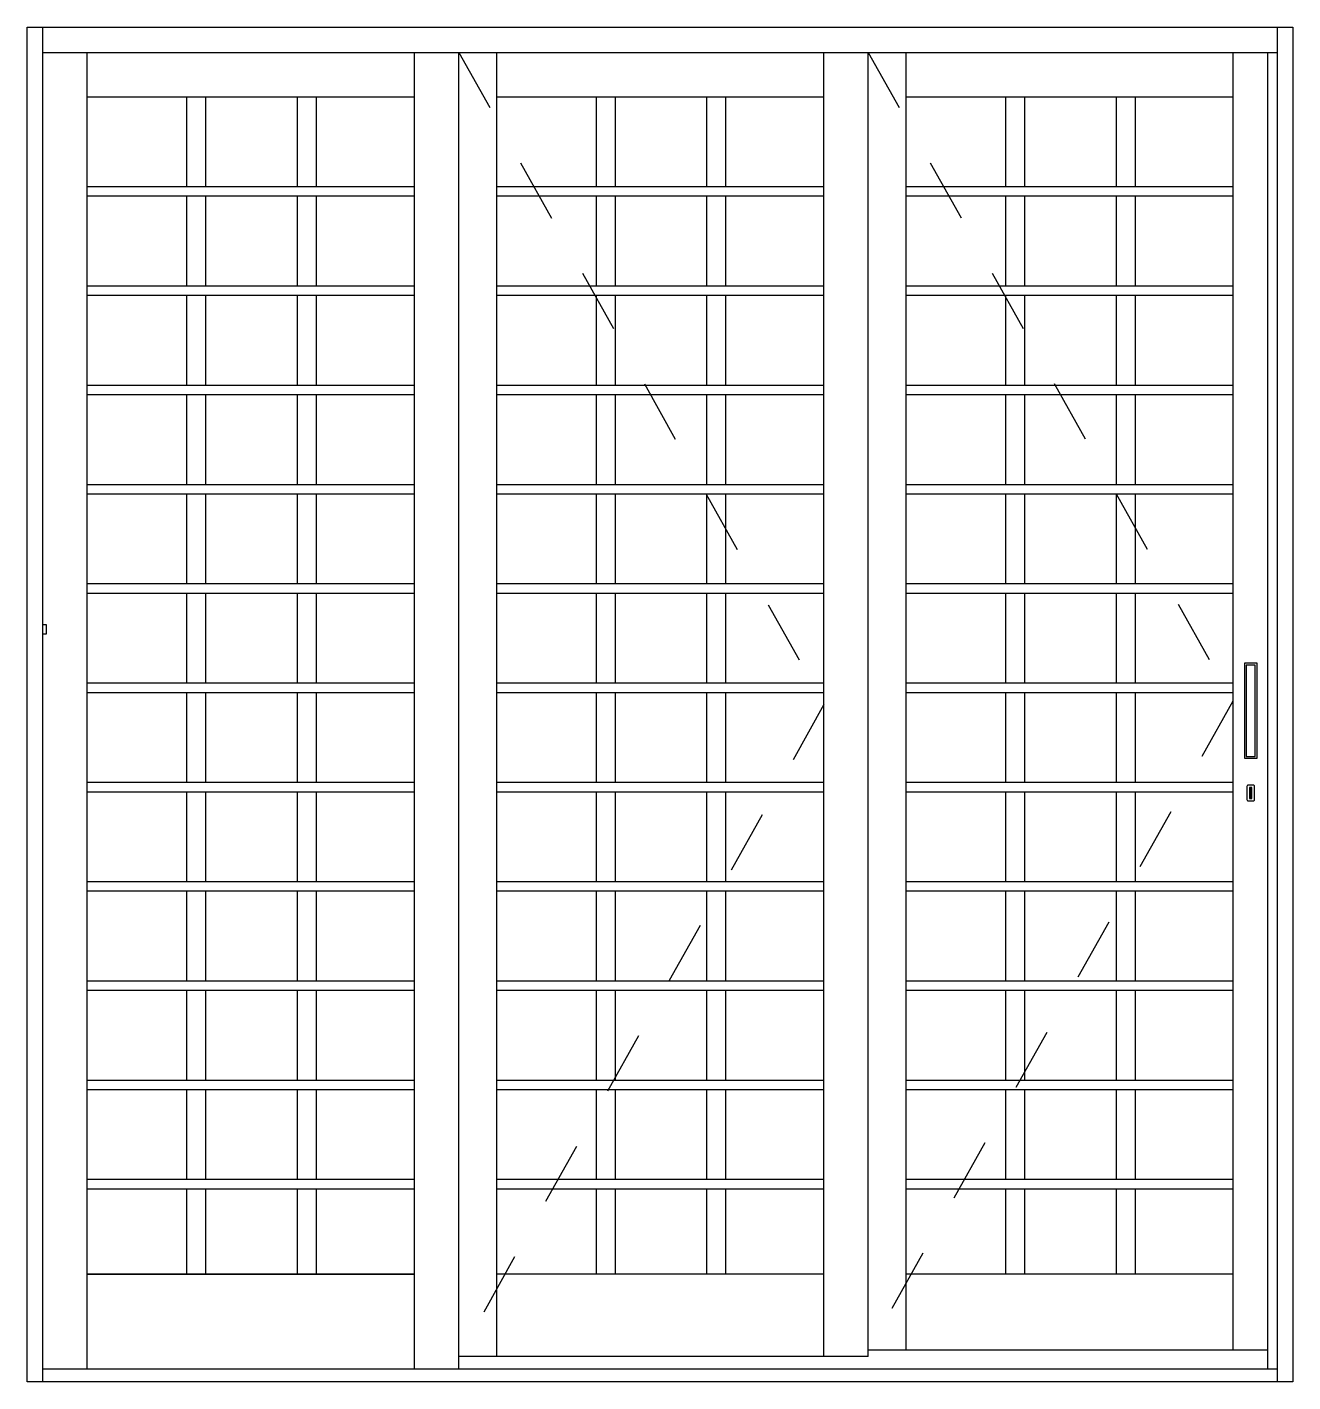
# Model space of a CAD drawing. Header units: millimetres. Extents: x 106 to 108, y 1305.39 to 1307.53.
import ezdxf

# ---------------------------------------------------------------- set-up
doc = ezdxf.new("R2010")
doc.units = ezdxf.units.MM
doc.header["$LTSCALE"] = 0.5
doc.linetypes.add('HIDDEN2', pattern=[0.1875, 0.125, -0.0625])
doc.layers.add('Gravia_Portas', color=1, linetype='Continuous')
doc.layers.add('Gravia_Portas_hidden2', color=1, linetype='HIDDEN2')

msp = doc.modelspace()

# ---------------------------------------------------------------- linework, layer by layer
at = {"layer": 'Gravia_Portas', "color": 2}
for p, q in [((105.9991, 1307.5305), (107.9991, 1307.5305)), ((105.9991, 1305.3905), (105.9991, 1307.5305)), ((107.9991, 1307.5305), (107.9991, 1305.3905)), ((107.9991, 1305.3905), (105.9991, 1305.3905))]:
    msp.add_line(p, q, dxfattribs=at)
at = {"layer": 'Gravia_Portas'}
for p, q in [((106.0241, 1305.3905), (106.0241, 1307.5305)), ((107.9741, 1307.5305), (107.9741, 1305.3905)), ((106.0241, 1307.4905), (107.9741, 1307.4905)), ((106.0941, 1305.4105), (106.0941, 1307.4905)), ((106.6111, 1305.4105), (106.6111, 1307.4905)), ((106.6811, 1305.4105), (106.6811, 1307.4905)), ((106.7411, 1305.4305), (106.7411, 1307.4905)), ((107.2581, 1305.4305), (107.2581, 1307.4905)), ((107.3281, 1305.4305), (107.3281, 1307.4905)), ((107.3881, 1305.4405), (107.3881, 1307.4905)), ((107.9041, 1307.4905), (107.9041, 1305.4405)), ((107.9591, 1307.4905), (107.9591, 1305.4105)), ((106.0941, 1307.4205), (106.6111, 1307.4205)), ((106.2511, 1307.4205), (106.2511, 1307.2787)), ((106.2811, 1307.4205), (106.2811, 1307.2787)), ((106.4257, 1307.4205), (106.4257, 1307.2787)), ((106.4557, 1307.4205), (106.4557, 1307.2787)), ((106.7411, 1307.4205), (107.2581, 1307.4205)), ((106.8981, 1307.4205), (106.8981, 1307.2787)), ((106.9281, 1307.4205), (106.9281, 1307.2787)), ((107.0727, 1307.4205), (107.0727, 1307.2787)), ((107.1027, 1307.4205), (107.1027, 1307.2787)), ((107.3881, 1307.4205), (107.9041, 1307.4205)), ((107.5451, 1307.4205), (107.5451, 1307.2787)), ((107.5751, 1307.4205), (107.5751, 1307.2787)), ((107.7197, 1307.4205), (107.7197, 1307.2787)), ((107.7497, 1307.4205), (107.7497, 1307.2787)), ((106.0941, 1307.2787), (106.6111, 1307.2787)), ((106.0941, 1307.2637), (106.6111, 1307.2637)), ((106.2511, 1307.2637), (106.2511, 1307.1218)), ((106.2811, 1307.2637), (106.2811, 1307.1218)), ((106.4257, 1307.2637), (106.4257, 1307.1218)), ((106.4557, 1307.2637), (106.4557, 1307.1218)), ((106.7411, 1307.2787), (107.2581, 1307.2787)), ((106.7411, 1307.2637), (107.2581, 1307.2637)), ((106.8981, 1307.2637), (106.8981, 1307.1218)), ((106.9281, 1307.2637), (106.9281, 1307.1218)), ((107.0727, 1307.2637), (107.0727, 1307.1218)), ((107.1027, 1307.2637), (107.1027, 1307.1218)), ((107.3881, 1307.2787), (107.9041, 1307.2787)), ((107.3881, 1307.2637), (107.9041, 1307.2637)), ((107.5451, 1307.2637), (107.5451, 1307.1218)), ((107.5751, 1307.2637), (107.5751, 1307.1218)), ((107.7197, 1307.2637), (107.7197, 1307.1218)), ((107.7497, 1307.2637), (107.7497, 1307.1218)), ((106.0941, 1307.1218), (106.6111, 1307.1218)), ((106.7411, 1307.1218), (107.2581, 1307.1218)), ((107.3881, 1307.1218), (107.9041, 1307.1218)), ((106.0941, 1307.1068), (106.6111, 1307.1068)), ((106.2511, 1307.1068), (106.2511, 1306.965)), ((106.2811, 1307.1068), (106.2811, 1306.965)), ((106.4257, 1307.1068), (106.4257, 1306.965)), ((106.4557, 1307.1068), (106.4557, 1306.965)), ((106.7411, 1307.1068), (107.2581, 1307.1068)), ((106.8981, 1307.1068), (106.8981, 1306.965)), ((106.9281, 1307.1068), (106.9281, 1306.965)), ((107.0727, 1307.1068), (107.0727, 1306.965)), ((107.1027, 1307.1068), (107.1027, 1306.965)), ((107.3881, 1307.1068), (107.9041, 1307.1068)), ((107.5451, 1307.1068), (107.5451, 1306.965)), ((107.5751, 1307.1068), (107.5751, 1306.965)), ((107.7197, 1307.1068), (107.7197, 1306.965)), ((107.7497, 1307.1068), (107.7497, 1306.965)), ((106.0941, 1306.965), (106.6111, 1306.965)), ((106.7411, 1306.965), (107.2581, 1306.965)), ((107.3881, 1306.965), (107.9041, 1306.965)), ((106.0941, 1306.95), (106.6111, 1306.95)), ((106.2511, 1306.95), (106.2511, 1306.8082)), ((106.2811, 1306.95), (106.2811, 1306.8082)), ((106.4257, 1306.95), (106.4257, 1306.8082)), ((106.4557, 1306.95), (106.4557, 1306.8082)), ((106.7411, 1306.95), (107.2581, 1306.95)), ((106.8981, 1306.95), (106.8981, 1306.8082)), ((106.9281, 1306.95), (106.9281, 1306.8082)), ((107.0727, 1306.95), (107.0727, 1306.8082)), ((107.1027, 1306.95), (107.1027, 1306.8082)), ((107.3881, 1306.95), (107.9041, 1306.95)), ((107.5451, 1306.95), (107.5451, 1306.8082)), ((107.5751, 1306.95), (107.5751, 1306.8082)), ((107.7197, 1306.95), (107.7197, 1306.8082)), ((107.7497, 1306.95), (107.7497, 1306.8082)), ((106.0941, 1306.8082), (106.6111, 1306.8082)), ((106.0941, 1306.7932), (106.6111, 1306.7932)), ((106.2511, 1306.7932), (106.2511, 1306.6514)), ((106.2811, 1306.7932), (106.2811, 1306.6514)), ((106.4257, 1306.7932), (106.4257, 1306.6514)), ((106.4557, 1306.7932), (106.4557, 1306.6514)), ((106.7411, 1306.8082), (107.2581, 1306.8082)), ((106.7411, 1306.7932), (107.2581, 1306.7932)), ((106.8981, 1306.7932), (106.8981, 1306.6514)), ((106.9281, 1306.7932), (106.9281, 1306.6514)), ((107.0727, 1306.7932), (107.0727, 1306.6514)), ((107.1027, 1306.7932), (107.1027, 1306.6514)), ((107.3881, 1306.8082), (107.9041, 1306.8082)), ((107.3881, 1306.7932), (107.9041, 1306.7932)), ((107.5451, 1306.7932), (107.5451, 1306.6514)), ((107.5751, 1306.7932), (107.5751, 1306.6514)), ((107.7197, 1306.7932), (107.7197, 1306.6514)), ((107.7497, 1306.7932), (107.7497, 1306.6514)), ((106.0941, 1306.6514), (106.6111, 1306.6514)), ((106.7411, 1306.6514), (107.2581, 1306.6514)), ((107.3881, 1306.6514), (107.9041, 1306.6514)), ((106.0941, 1306.6364), (106.6111, 1306.6364)), ((106.2511, 1306.6364), (106.2511, 1306.4946)), ((106.2811, 1306.6364), (106.2811, 1306.4946)), ((106.4257, 1306.6364), (106.4257, 1306.4946)), ((106.4557, 1306.6364), (106.4557, 1306.4946)), ((106.7411, 1306.6364), (107.2581, 1306.6364)), ((106.8981, 1306.6364), (106.8981, 1306.4946)), ((106.9281, 1306.6364), (106.9281, 1306.4946)), ((107.0727, 1306.6364), (107.0727, 1306.4946)), ((107.1027, 1306.6364), (107.1027, 1306.4946)), ((107.3881, 1306.6364), (107.9041, 1306.6364)), ((107.5451, 1306.6364), (107.5451, 1306.4946)), ((107.5751, 1306.6364), (107.5751, 1306.4946)), ((107.7197, 1306.6364), (107.7197, 1306.4946)), ((107.7497, 1306.6364), (107.7497, 1306.4946)), ((106.0241, 1306.5868), (106.0291, 1306.5868)), ((106.0241, 1306.5718), (106.0241, 1306.5868)), ((106.0291, 1306.5868), (106.0291, 1306.5718)), ((106.0291, 1306.5718), (106.0241, 1306.5718)), ((106.0941, 1306.4946), (106.6111, 1306.4946)), ((106.7411, 1306.4946), (107.2581, 1306.4946)), ((107.3881, 1306.4946), (107.9041, 1306.4946)), ((106.0941, 1306.4796), (106.6111, 1306.4796)), ((106.2511, 1306.4796), (106.2511, 1306.3377)), ((106.2811, 1306.4796), (106.2811, 1306.3377)), ((106.4257, 1306.4796), (106.4257, 1306.3377)), ((106.4557, 1306.4796), (106.4557, 1306.3377)), ((106.7411, 1306.4796), (107.2581, 1306.4796)), ((106.8981, 1306.4796), (106.8981, 1306.3377)), ((106.9281, 1306.4796), (106.9281, 1306.3377)), ((107.0727, 1306.4796), (107.0727, 1306.3377)), ((107.1027, 1306.4796), (107.1027, 1306.3377)), ((107.3881, 1306.4796), (107.9041, 1306.4796)), ((107.5451, 1306.4796), (107.5451, 1306.3377)), ((107.5751, 1306.4796), (107.5751, 1306.3377)), ((107.7197, 1306.4796), (107.7197, 1306.3377)), ((107.7497, 1306.4796), (107.7497, 1306.3377)), ((106.0941, 1306.3377), (106.6111, 1306.3377)), ((106.0941, 1306.3227), (106.6111, 1306.3227)), ((106.2511, 1306.3227), (106.2511, 1306.1809)), ((106.2811, 1306.3227), (106.2811, 1306.1809)), ((106.4257, 1306.3227), (106.4257, 1306.1809)), ((106.4557, 1306.3227), (106.4557, 1306.1809)), ((106.7411, 1306.3377), (107.2581, 1306.3377)), ((106.7411, 1306.3227), (107.2581, 1306.3227)), ((106.8981, 1306.3227), (106.8981, 1306.1809)), ((106.9281, 1306.3227), (106.9281, 1306.1809)), ((107.0727, 1306.3227), (107.0727, 1306.1809)), ((107.1027, 1306.3227), (107.1027, 1306.1809)), ((107.3881, 1306.3377), (107.9041, 1306.3377)), ((107.3881, 1306.3227), (107.9041, 1306.3227)), ((107.5451, 1306.3227), (107.5451, 1306.1809)), ((107.5751, 1306.3227), (107.5751, 1306.1809)), ((107.7197, 1306.3227), (107.7197, 1306.1809)), ((107.7497, 1306.3227), (107.7497, 1306.1809)), ((106.0941, 1306.1809), (106.6111, 1306.1809)), ((106.7411, 1306.1809), (107.2581, 1306.1809)), ((107.3881, 1306.1809), (107.9041, 1306.1809)), ((106.0941, 1306.1659), (106.6111, 1306.1659)), ((106.2511, 1306.1659), (106.2511, 1306.0241)), ((106.2811, 1306.1659), (106.2811, 1306.0241)), ((106.4257, 1306.1659), (106.4257, 1306.0241)), ((106.4557, 1306.1659), (106.4557, 1306.0241)), ((106.7411, 1306.1659), (107.2581, 1306.1659)), ((106.8981, 1306.1659), (106.8981, 1306.0241)), ((106.9281, 1306.1659), (106.9281, 1306.0241)), ((107.0727, 1306.1659), (107.0727, 1306.0241)), ((107.1027, 1306.1659), (107.1027, 1306.0241)), ((107.3881, 1306.1659), (107.9041, 1306.1659)), ((107.5451, 1306.1659), (107.5451, 1306.0241)), ((107.5751, 1306.1659), (107.5751, 1306.0241)), ((107.7197, 1306.1659), (107.7197, 1306.0241)), ((107.7497, 1306.1659), (107.7497, 1306.0241)), ((106.0941, 1306.0241), (106.6111, 1306.0241)), ((106.7411, 1306.0241), (107.2581, 1306.0241)), ((107.3881, 1306.0241), (107.9041, 1306.0241)), ((106.0941, 1306.0091), (106.6111, 1306.0091)), ((106.2511, 1306.0091), (106.2511, 1305.8673)), ((106.2811, 1306.0091), (106.2811, 1305.8673)), ((106.4257, 1306.0091), (106.4257, 1305.8673)), ((106.4557, 1306.0091), (106.4557, 1305.8673)), ((106.7411, 1306.0091), (107.2581, 1306.0091)), ((106.8981, 1306.0091), (106.8981, 1305.8673)), ((106.9281, 1306.0091), (106.9281, 1305.8673)), ((107.0727, 1306.0091), (107.0727, 1305.8673)), ((107.1027, 1306.0091), (107.1027, 1305.8673)), ((107.3881, 1306.0091), (107.9041, 1306.0091)), ((107.5451, 1306.0091), (107.5451, 1305.8673)), ((107.5751, 1306.0091), (107.5751, 1305.8673)), ((107.7197, 1306.0091), (107.7197, 1305.8673)), ((107.7497, 1306.0091), (107.7497, 1305.8673)), ((106.0941, 1305.8673), (106.6111, 1305.8673)), ((106.0941, 1305.8523), (106.6111, 1305.8523)), ((106.2511, 1305.8523), (106.2511, 1305.7105)), ((106.2811, 1305.8523), (106.2811, 1305.7105)), ((106.4257, 1305.8523), (106.4257, 1305.7105)), ((106.4557, 1305.8523), (106.4557, 1305.7105)), ((106.7411, 1305.8673), (107.2581, 1305.8673)), ((106.7411, 1305.8523), (107.2581, 1305.8523)), ((106.8981, 1305.8523), (106.8981, 1305.7105)), ((106.9281, 1305.8523), (106.9281, 1305.7105)), ((107.0727, 1305.8523), (107.0727, 1305.7105)), ((107.1027, 1305.8523), (107.1027, 1305.7105)), ((107.3881, 1305.8673), (107.9041, 1305.8673)), ((107.3881, 1305.8523), (107.9041, 1305.8523)), ((107.5451, 1305.8523), (107.5451, 1305.7105)), ((107.5751, 1305.8523), (107.5751, 1305.7105)), ((107.7197, 1305.8523), (107.7197, 1305.7105)), ((107.7497, 1305.8523), (107.7497, 1305.7105)), ((106.0941, 1305.7105), (106.6111, 1305.7105)), ((106.7411, 1305.7105), (107.2581, 1305.7105)), ((107.3881, 1305.7105), (107.9041, 1305.7105)), ((106.0941, 1305.6955), (106.6111, 1305.6955)), ((106.2511, 1305.6955), (106.2511, 1305.5605)), ((106.2811, 1305.6955), (106.2811, 1305.5605)), ((106.4257, 1305.6955), (106.4257, 1305.5605)), ((106.4557, 1305.6955), (106.4557, 1305.5605)), ((106.7411, 1305.6955), (107.2581, 1305.6955)), ((106.8981, 1305.6955), (106.8981, 1305.5605)), ((106.9281, 1305.6955), (106.9281, 1305.5605)), ((107.0727, 1305.6955), (107.0727, 1305.5605)), ((107.1027, 1305.6955), (107.1027, 1305.5605)), ((107.3881, 1305.6955), (107.9041, 1305.6955)), ((107.5451, 1305.6955), (107.5451, 1305.5605)), ((107.5751, 1305.6955), (107.5751, 1305.5605)), ((107.7197, 1305.6955), (107.7197, 1305.5605)), ((107.7497, 1305.6955), (107.7497, 1305.5605)), ((106.6111, 1305.5605), (106.0941, 1305.5605)), ((106.0941, 1305.5605), (106.6111, 1305.5605)), ((107.2581, 1305.5605), (106.7411, 1305.5605)), ((107.9041, 1305.5605), (107.3881, 1305.5605)), ((107.3281, 1305.4305), (106.6811, 1305.4305)), ((107.9591, 1305.4405), (107.3281, 1305.4405)), ((107.9741, 1305.4105), (106.0241, 1305.4105))]:
    msp.add_line(p, q, dxfattribs=at)
for points in [[(107.9224, 1306.5255), (107.9224, 1306.3755), (107.9424, 1306.3755), (107.9424, 1306.5255)], [(107.9254, 1306.5225), (107.9254, 1306.3785), (107.9394, 1306.3785), (107.9394, 1306.5225)], [(107.9304, 1306.3292), (107.9304, 1306.3122), (107.9344, 1306.3122), (107.9344, 1306.3292)], [(107.9314, 1306.3282), (107.9314, 1306.3132), (107.9334, 1306.3132), (107.9334, 1306.3282)]]:
    msp.add_lwpolyline(points, close=True, dxfattribs=at)
msp.add_lwpolyline([(107.9264, 1306.3312), (107.9264, 1306.3102, 0.414214), (107.9284, 1306.3082), (107.9364, 1306.3082, 0.414214), (107.9384, 1306.3102), (107.9384, 1306.3312, 0.414214), (107.9364, 1306.3332), (107.9284, 1306.3332, 0.414214)], format="xyb", close=True, dxfattribs=at)
at = {"layer": 'Gravia_Portas_hidden2'}
for p, q in [((106.6811, 1307.4905), (107.2581, 1306.4605)), ((107.3281, 1307.4905), (107.9041, 1306.4655)), ((107.2581, 1306.4605), (106.6811, 1305.4305)), ((107.9041, 1306.4655), (107.3281, 1305.4405))]:
    msp.add_line(p, q, dxfattribs=at)

doc.saveas('drawing.dxf')
